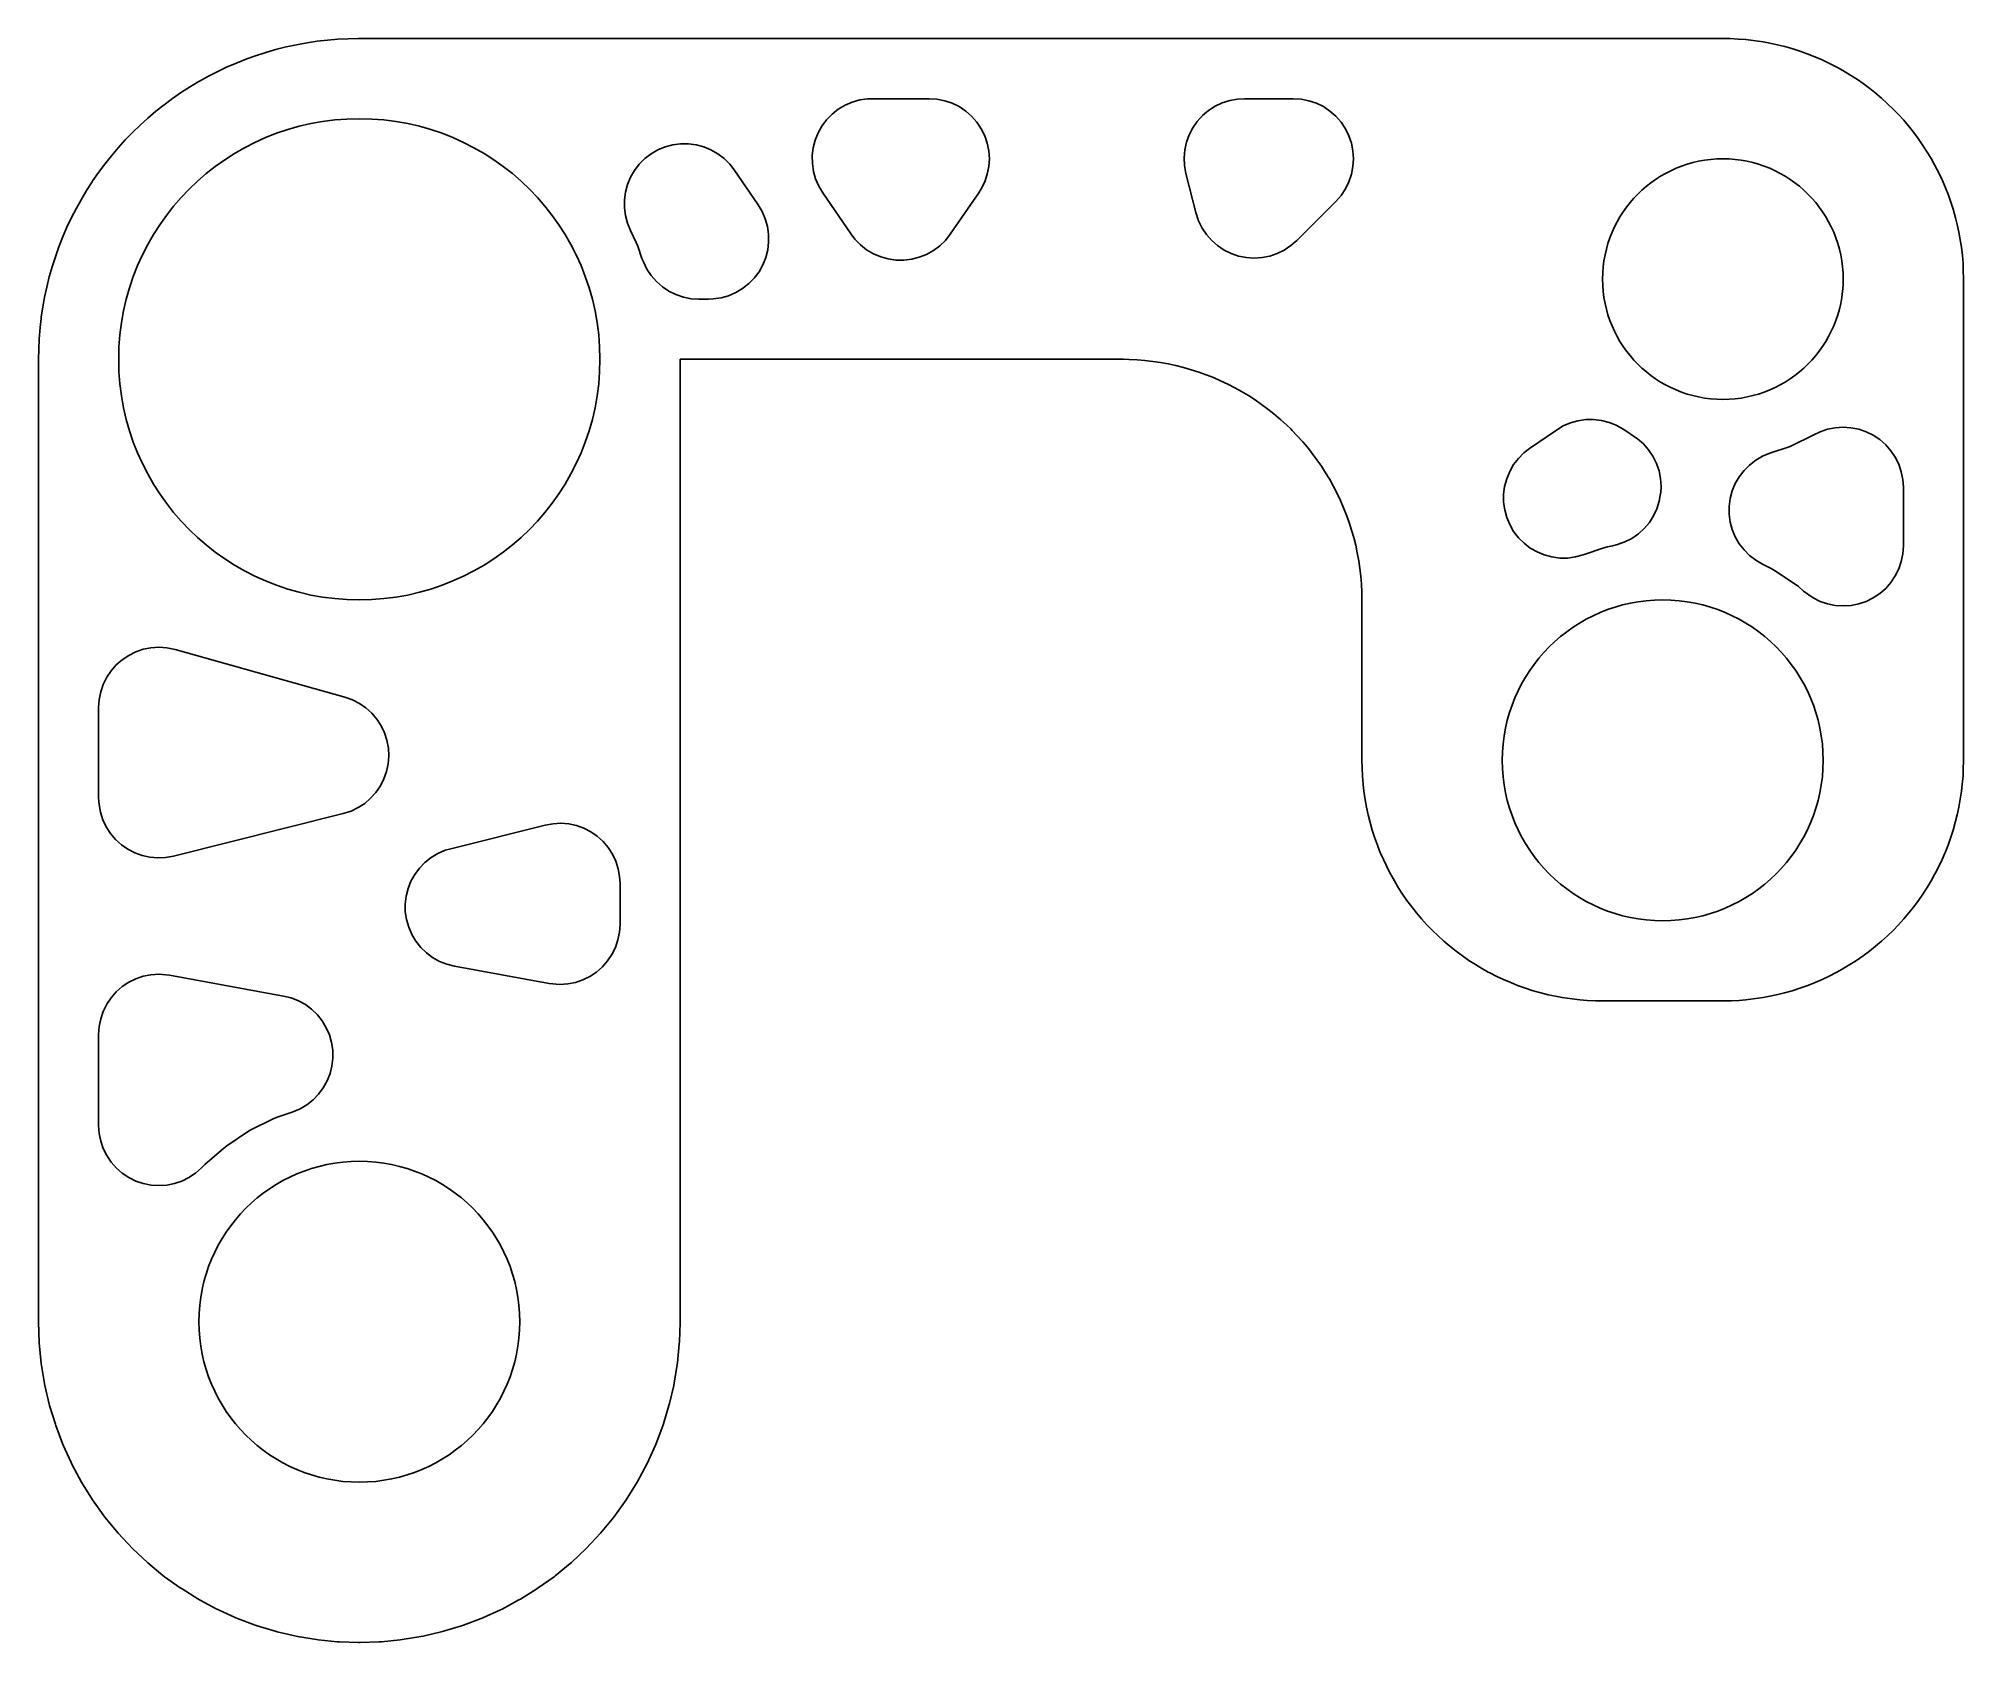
# Model space of a CAD drawing. Extents: x -1.12 to 0.88, y -1.08 to 0.58.
import ezdxf

# ---------------------------------------------------------------- set-up
doc = ezdxf.new("R2010")
doc.units = 0

msp = doc.modelspace()

# ---------------------------------------------------------------- linework, layer by layer
for p, q in [((-0.8356, 0.5804), (-0.846, 0.5789)), ((-0.8247, 0.5817), (-0.8356, 0.5804)), ((-0.8141, 0.5826), (-0.8247, 0.5817)), ((-0.8031, 0.5831), (-0.8141, 0.5826)), ((-0.7926, 0.5833), (-0.8031, 0.5831)), ((0.6249, 0.5833), (-0.7926, 0.5833)), ((0.6324, 0.5832), (0.6249, 0.5833)), ((0.641, 0.5828), (0.6324, 0.5832)), ((0.6487, 0.5822), (0.641, 0.5828)), ((0.6566, 0.5813), (0.6487, 0.5822)), ((0.6668, 0.5798), (0.6566, 0.5813)), ((-0.9084, 0.5622), (-0.9185, 0.5582)), ((-0.8995, 0.5654), (-0.9084, 0.5622)), ((-0.8878, 0.5692), (-0.8995, 0.5654)), ((-0.8774, 0.5721), (-0.8878, 0.5692)), ((-0.8678, 0.5745), (-0.8774, 0.5721)), ((-0.857, 0.5768), (-0.8678, 0.5745)), ((-0.846, 0.5789), (-0.857, 0.5768)), ((0.6738, 0.5785), (0.6668, 0.5798)), ((0.6814, 0.5769), (0.6738, 0.5785)), ((0.6895, 0.5749), (0.6814, 0.5769)), ((0.6968, 0.5728), (0.6895, 0.5749)), ((0.7051, 0.5701), (0.6968, 0.5728)), ((0.7127, 0.5674), (0.7051, 0.5701)), ((0.7205, 0.5644), (0.7127, 0.5674)), ((0.728, 0.5611), (0.7205, 0.5644)), ((0.7359, 0.5574), (0.728, 0.5611)), ((-0.9483, 0.5442), (-0.9577, 0.539)), ((-0.9395, 0.5488), (-0.9483, 0.5442)), ((-0.9296, 0.5535), (-0.9395, 0.5488)), ((-0.9185, 0.5582), (-0.9296, 0.5535)), ((0.744, 0.5532), (0.7359, 0.5574)), ((0.7497, 0.55), (0.744, 0.5532)), ((0.7568, 0.5457), (0.7497, 0.55)), ((0.7647, 0.5406), (0.7568, 0.5457)), ((0.7706, 0.5365), (0.7647, 0.5406)), ((-0.9858, 0.5209), (-0.9946, 0.5144)), ((-0.9763, 0.5275), (-0.9858, 0.5209)), ((-0.968, 0.5329), (-0.9763, 0.5275)), ((-0.9592, 0.5382), (-0.968, 0.5329)), ((-0.9577, 0.539), (-0.9592, 0.5382)), ((-0.2717, 0.5195), (-0.2636, 0.5206)), ((-0.2636, 0.5206), (-0.2587, 0.5208)), ((-0.2587, 0.5208), (-0.1996, 0.5208)), ((-0.1996, 0.5208), (-0.1915, 0.5203)), ((-0.1915, 0.5203), (-0.1835, 0.5187)), ((0.1127, 0.519), (0.1208, 0.5204)), ((0.1208, 0.5204), (0.1279, 0.5208)), ((0.1279, 0.5208), (0.1787, 0.5208)), ((0.1787, 0.5208), (0.1869, 0.5203)), ((0.1869, 0.5203), (0.1949, 0.5187)), ((0.7777, 0.5313), (0.7706, 0.5365)), ((0.7829, 0.5271), (0.7777, 0.5313)), ((0.7899, 0.5212), (0.7829, 0.5271)), ((0.7958, 0.5159), (0.7899, 0.5212)), ((-1.0114, 0.5006), (-1.0195, 0.4933)), ((-1.0031, 0.5077), (-1.0114, 0.5006)), ((-0.9946, 0.5144), (-1.0031, 0.5077)), ((-0.3062, 0.4989), (-0.3005, 0.5048)), ((-0.3005, 0.5048), (-0.2941, 0.5098)), ((-0.2941, 0.5098), (-0.287, 0.514)), ((-0.287, 0.514), (-0.2795, 0.5172)), ((-0.2795, 0.5172), (-0.2717, 0.5195)), ((-0.1835, 0.5187), (-0.1757, 0.5161)), ((-0.1757, 0.5161), (-0.1684, 0.5125)), ((-0.1684, 0.5125), (-0.1616, 0.5079)), ((-0.1616, 0.5079), (-0.1555, 0.5025)), ((-0.1555, 0.5025), (-0.1501, 0.4964)), ((0.0789, 0.4972), (0.0844, 0.5032)), ((0.0844, 0.5032), (0.0907, 0.5085)), ((0.0907, 0.5085), (0.0975, 0.513)), ((0.0975, 0.513), (0.1049, 0.5165)), ((0.1049, 0.5165), (0.1127, 0.519)), ((0.1949, 0.5187), (0.2027, 0.5161)), ((0.2027, 0.5161), (0.21, 0.5125)), ((0.21, 0.5125), (0.2168, 0.5079)), ((0.2168, 0.5079), (0.2229, 0.5025)), ((0.2229, 0.5025), (0.2283, 0.4964)), ((0.8024, 0.5094), (0.7958, 0.5159)), ((0.807, 0.5047), (0.8024, 0.5094)), ((0.8129, 0.4983), (0.807, 0.5047)), ((-1.0274, 0.4857), (-1.0349, 0.4779)), ((-1.0195, 0.4933), (-1.0274, 0.4857)), ((-0.3181, 0.4776), (-0.3151, 0.4852)), ((-0.3151, 0.4852), (-0.3111, 0.4924)), ((-0.3111, 0.4924), (-0.3062, 0.4989)), ((-0.1501, 0.4964), (-0.1455, 0.4896)), ((-0.1455, 0.4896), (-0.1419, 0.4822)), ((-0.1419, 0.4822), (-0.1393, 0.4745)), ((0.0678, 0.4755), (0.0705, 0.4832)), ((0.0705, 0.4832), (0.0743, 0.4905)), ((0.0743, 0.4905), (0.0789, 0.4972)), ((0.2283, 0.4964), (0.2329, 0.4896)), ((0.2329, 0.4896), (0.2365, 0.4822)), ((0.2365, 0.4822), (0.2391, 0.4745)), ((0.8189, 0.4911), (0.8129, 0.4983)), ((0.823, 0.4859), (0.8189, 0.4911)), ((0.8279, 0.4794), (0.823, 0.4859)), ((-1.0493, 0.4615), (-1.0561, 0.4529)), ((-1.0423, 0.4698), (-1.0493, 0.4615)), ((-1.0349, 0.4779), (-1.0423, 0.4698)), ((-0.4951, 0.4586), (-0.4886, 0.4635)), ((-0.4886, 0.4635), (-0.4816, 0.4676)), ((-0.4816, 0.4676), (-0.474, 0.4707)), ((-0.474, 0.4707), (-0.4661, 0.4729)), ((-0.4661, 0.4729), (-0.458, 0.4739)), ((-0.458, 0.4739), (-0.4498, 0.4739)), ((-0.4498, 0.4739), (-0.4417, 0.4728)), ((-0.4417, 0.4728), (-0.4338, 0.4707)), ((-0.4338, 0.4707), (-0.4263, 0.4676)), ((-0.4263, 0.4676), (-0.4192, 0.4635)), ((-0.4192, 0.4635), (-0.4127, 0.4585)), ((-0.3211, 0.4616), (-0.3201, 0.4697)), ((-0.321, 0.4534), (-0.3211, 0.4616)), ((-0.3201, 0.4697), (-0.3181, 0.4776)), ((-0.1393, 0.4745), (-0.1377, 0.4665)), ((-0.1377, 0.4665), (-0.1371, 0.4583)), ((0.0654, 0.4594), (0.0661, 0.4675)), ((0.0661, 0.4675), (0.0678, 0.4755)), ((0.2391, 0.4745), (0.2407, 0.4665)), ((0.2407, 0.4665), (0.2412, 0.4583)), ((0.8322, 0.4732), (0.8279, 0.4794)), ((0.8379, 0.4643), (0.8322, 0.4732)), ((0.8414, 0.4586), (0.8379, 0.4643)), ((-1.0626, 0.4442), (-1.0684, 0.4357)), ((-1.0561, 0.4529), (-1.0626, 0.4442)), ((-0.51, 0.4392), (-0.5059, 0.4463)), ((-0.5059, 0.4463), (-0.5009, 0.4528)), ((-0.5009, 0.4528), (-0.4951, 0.4586)), ((-0.4127, 0.4585), (-0.4069, 0.4527)), ((-0.4069, 0.4527), (-0.4024, 0.4469)), ((-0.4024, 0.4469), (-0.3773, 0.4104)), ((-0.3198, 0.4453), (-0.321, 0.4534)), ((-0.3176, 0.4375), (-0.3198, 0.4453)), ((-0.1393, 0.4422), (-0.1419, 0.4344)), ((-0.1377, 0.4502), (-0.1393, 0.4422)), ((-0.1371, 0.4583), (-0.1377, 0.4502)), ((0.0658, 0.4512), (0.0654, 0.4594)), ((0.0672, 0.4432), (0.0658, 0.4512)), ((0.0774, 0.4025), (0.0672, 0.4432)), ((0.2391, 0.4422), (0.2365, 0.4344)), ((0.2407, 0.4502), (0.2391, 0.4422)), ((0.2412, 0.4583), (0.2407, 0.4502)), ((0.845, 0.452), (0.8414, 0.4586)), ((0.8492, 0.4439), (0.845, 0.452)), ((0.8524, 0.4373), (0.8492, 0.4439)), ((-1.0752, 0.4253), (-1.0808, 0.4158)), ((-1.0693, 0.4344), (-1.0752, 0.4253)), ((-1.0684, 0.4357), (-1.0693, 0.4344)), ((-0.5163, 0.4157), (-0.5152, 0.4238)), ((-0.5152, 0.4238), (-0.5131, 0.4317)), ((-0.5131, 0.4317), (-0.51, 0.4392)), ((-0.3143, 0.4299), (-0.3176, 0.4375)), ((-0.3102, 0.4229), (-0.3143, 0.4299)), ((-0.2807, 0.38), (-0.3102, 0.4229)), ((-0.1481, 0.4229), (-0.1777, 0.38)), ((-0.1455, 0.4271), (-0.1481, 0.4229)), ((-0.1419, 0.4344), (-0.1455, 0.4271)), ((0.2283, 0.4203), (0.2229, 0.4141)), ((0.2329, 0.4271), (0.2283, 0.4203)), ((0.2365, 0.4344), (0.2329, 0.4271)), ((0.8531, 0.4357), (0.8524, 0.4373)), ((0.8564, 0.428), (0.8531, 0.4357)), ((0.8593, 0.4204), (0.8564, 0.428)), ((0.8615, 0.4144), (0.8593, 0.4204)), ((-1.086, 0.4064), (-1.0907, 0.3972)), ((-1.0808, 0.4158), (-1.086, 0.4064)), ((-0.5163, 0.4075), (-0.5163, 0.4157)), ((-0.5152, 0.3994), (-0.5163, 0.4075)), ((-0.3773, 0.4104), (-0.3731, 0.4034)), ((-0.3731, 0.4034), (-0.3699, 0.3959)), ((0.0803, 0.3937), (0.0774, 0.4025)), ((0.2229, 0.4141), (0.1823, 0.3735)), ((0.8642, 0.406), (0.8615, 0.4144)), ((0.8667, 0.3971), (0.8642, 0.406)), ((-1.0954, 0.3873), (-1.0994, 0.3782)), ((-1.0907, 0.3972), (-1.0954, 0.3873)), ((-0.5131, 0.3915), (-0.5152, 0.3994)), ((-0.51, 0.3839), (-0.5131, 0.3915)), ((-0.5039, 0.3715), (-0.51, 0.3839)), ((-0.3699, 0.3959), (-0.3677, 0.388)), ((-0.3677, 0.388), (-0.3665, 0.3799)), ((0.0839, 0.3864), (0.0803, 0.3937)), ((0.0885, 0.3796), (0.0839, 0.3864)), ((0.8685, 0.3901), (0.8667, 0.3971)), ((0.8702, 0.3821), (0.8685, 0.3901)), ((0.8717, 0.3741), (0.8702, 0.3821)), ((-1.1038, 0.3669), (-1.1075, 0.3565)), ((-1.0994, 0.3782), (-1.1038, 0.3669)), ((-0.5023, 0.3677), (-0.5039, 0.3715)), ((-0.498, 0.3549), (-0.5023, 0.3677)), ((-0.3674, 0.3636), (-0.3694, 0.3557)), ((-0.3664, 0.3717), (-0.3674, 0.3636)), ((-0.3665, 0.3799), (-0.3664, 0.3717)), ((-0.2767, 0.3748), (-0.2807, 0.38)), ((-0.271, 0.369), (-0.2767, 0.3748)), ((-0.2646, 0.3639), (-0.271, 0.369)), ((-0.2575, 0.3597), (-0.2646, 0.3639)), ((-0.1951, 0.363), (-0.2023, 0.359)), ((-0.1886, 0.3679), (-0.1951, 0.363)), ((-0.1827, 0.3736), (-0.1886, 0.3679)), ((-0.1777, 0.38), (-0.1827, 0.3736)), ((0.0939, 0.3735), (0.0885, 0.3796)), ((0.1, 0.3681), (0.0939, 0.3735)), ((0.1068, 0.3635), (0.1, 0.3681)), ((0.1142, 0.3599), (0.1068, 0.3635)), ((0.1693, 0.3635), (0.162, 0.3599)), ((0.1761, 0.3681), (0.1693, 0.3635)), ((0.1823, 0.3735), (0.1761, 0.3681)), ((0.8728, 0.3665), (0.8717, 0.3741)), ((0.8738, 0.3578), (0.8728, 0.3665)), ((-1.1109, 0.346), (-1.1138, 0.3356)), ((-1.1075, 0.3565), (-1.1109, 0.346)), ((-0.4965, 0.3511), (-0.498, 0.3549)), ((-0.4929, 0.3438), (-0.4965, 0.3511)), ((-0.4884, 0.337), (-0.4929, 0.3438)), ((-0.3764, 0.341), (-0.3813, 0.3344)), ((-0.3724, 0.3481), (-0.3764, 0.341)), ((-0.3694, 0.3557), (-0.3724, 0.3481)), ((-0.25, 0.3565), (-0.2575, 0.3597)), ((-0.2422, 0.3543), (-0.25, 0.3565)), ((-0.2341, 0.3531), (-0.2422, 0.3543)), ((-0.2259, 0.353), (-0.2341, 0.3531)), ((-0.2178, 0.3539), (-0.2259, 0.353)), ((-0.2099, 0.356), (-0.2178, 0.3539)), ((-0.2023, 0.359), (-0.2099, 0.356)), ((0.1219, 0.3573), (0.1142, 0.3599)), ((0.1299, 0.3557), (0.1219, 0.3573)), ((0.1381, 0.3551), (0.1299, 0.3557)), ((0.1462, 0.3557), (0.1381, 0.3551)), ((0.1542, 0.3573), (0.1462, 0.3557)), ((0.162, 0.3599), (0.1542, 0.3573)), ((0.8745, 0.3497), (0.8738, 0.3578)), ((0.8748, 0.3423), (0.8745, 0.3497)), ((0.875, 0.334), (0.8748, 0.3423)), ((-1.1164, 0.3251), (-1.1187, 0.3145)), ((-1.1138, 0.3356), (-1.1164, 0.3251)), ((-0.483, 0.3308), (-0.4884, 0.337)), ((-0.4768, 0.3254), (-0.483, 0.3308)), ((-0.47, 0.3209), (-0.4768, 0.3254)), ((-0.4627, 0.3173), (-0.47, 0.3209)), ((-0.3934, 0.3235), (-0.4004, 0.3193)), ((-0.387, 0.3286), (-0.3934, 0.3235)), ((-0.3813, 0.3344), (-0.387, 0.3286)), ((0.875, -0.1667), (0.875, 0.334)), ((-1.1205, 0.3043), (-1.1221, 0.294)), ((-1.1187, 0.3145), (-1.1205, 0.3043)), ((-0.455, 0.3146), (-0.4627, 0.3173)), ((-0.4469, 0.313), (-0.455, 0.3146)), ((-0.4388, 0.3125), (-0.4469, 0.313)), ((-0.4288, 0.3125), (-0.4388, 0.3125)), ((-0.4239, 0.3127), (-0.4288, 0.3125)), ((-0.4158, 0.3139), (-0.4239, 0.3127)), ((-0.408, 0.3161), (-0.4158, 0.3139)), ((-0.4004, 0.3193), (-0.408, 0.3161)), ((-1.1233, 0.2832), (-1.1243, 0.2714)), ((-1.1223, 0.2925), (-1.1233, 0.2832)), ((-1.1221, 0.294), (-1.1223, 0.2925)), ((-1.1248, 0.2601), (-1.125, 0.25)), ((-1.1243, 0.2714), (-1.1248, 0.2601)), ((-1.125, 0.25), (-1.125, -0.75)), ((-0.4583, 0.25), (0.0022, 0.25)), ((-0.4583, -0.7491), (-0.4583, 0.25)), ((0.0022, 0.25), (0.0082, 0.2499)), ((0.0082, 0.2499), (0.0163, 0.2495)), ((0.0163, 0.2495), (0.0245, 0.2488)), ((0.0245, 0.2488), (0.0326, 0.2478)), ((0.0326, 0.2478), (0.0407, 0.2467)), ((0.0407, 0.2467), (0.0488, 0.2452)), ((0.0488, 0.2452), (0.0568, 0.2435)), ((0.0568, 0.2435), (0.0647, 0.2415)), ((0.0647, 0.2415), (0.0726, 0.2392)), ((0.0726, 0.2392), (0.0804, 0.2367)), ((0.0804, 0.2367), (0.0881, 0.234)), ((0.0881, 0.234), (0.0957, 0.231)), ((0.0957, 0.231), (0.1032, 0.2277)), ((0.1032, 0.2277), (0.1106, 0.2242)), ((0.1106, 0.2242), (0.1178, 0.2205)), ((0.1178, 0.2205), (0.125, 0.2165)), ((0.125, 0.2165), (0.132, 0.2123)), ((0.132, 0.2123), (0.1389, 0.2079)), ((0.1389, 0.2079), (0.1456, 0.2032)), ((0.1456, 0.2032), (0.1522, 0.1983)), ((0.1522, 0.1983), (0.1586, 0.1933)), ((0.1586, 0.1933), (0.1657, 0.1872)), ((0.1657, 0.1872), (0.1716, 0.1818)), ((0.1716, 0.1818), (0.176, 0.1776)), ((0.452, 0.1765), (0.4591, 0.1807)), ((0.4591, 0.1807), (0.4666, 0.184)), ((0.4666, 0.184), (0.4744, 0.1862)), ((0.4744, 0.1862), (0.4825, 0.1873)), ((0.4825, 0.1873), (0.4907, 0.1875)), ((0.4907, 0.1875), (0.4988, 0.1865)), ((0.4988, 0.1865), (0.5067, 0.1845)), ((0.5067, 0.1845), (0.5143, 0.1815)), ((0.5143, 0.1815), (0.5222, 0.177)), ((0.176, 0.1776), (0.1776, 0.176)), ((0.1776, 0.176), (0.1825, 0.1709)), ((0.1825, 0.1709), (0.1886, 0.1641)), ((0.1886, 0.1641), (0.1933, 0.1586)), ((0.4241, 0.1574), (0.452, 0.1765)), ((0.5222, 0.177), (0.5364, 0.1675)), ((0.5364, 0.1675), (0.5425, 0.1621)), ((0.5425, 0.1621), (0.5479, 0.156)), ((0.6948, 0.1594), (0.6985, 0.161)), ((0.6985, 0.161), (0.7169, 0.17)), ((0.7169, 0.17), (0.7187, 0.1711)), ((0.7187, 0.1711), (0.7261, 0.1747)), ((0.7261, 0.1747), (0.7338, 0.1773)), ((0.7338, 0.1773), (0.7418, 0.1789)), ((0.7418, 0.1789), (0.75, 0.1795)), ((0.75, 0.1795), (0.7581, 0.1789)), ((0.7581, 0.1789), (0.7661, 0.1774)), ((0.7661, 0.1774), (0.7739, 0.1747)), ((0.7739, 0.1747), (0.7812, 0.1711)), ((0.7812, 0.1711), (0.788, 0.1666)), ((0.788, 0.1666), (0.7942, 0.1612)), ((0.7942, 0.1612), (0.7996, 0.155)), ((0.1933, 0.1586), (0.1983, 0.1522)), ((0.1983, 0.1522), (0.2032, 0.1456)), ((0.2032, 0.1456), (0.2079, 0.1389)), ((0.4035, 0.1335), (0.4076, 0.1406)), ((0.4076, 0.1406), (0.4125, 0.147)), ((0.4125, 0.147), (0.4183, 0.1528)), ((0.4183, 0.1528), (0.4241, 0.1574)), ((0.5479, 0.156), (0.5524, 0.1492)), ((0.5524, 0.1492), (0.556, 0.1418)), ((0.556, 0.1418), (0.5587, 0.1341)), ((0.647, 0.1344), (0.6527, 0.1401)), ((0.6527, 0.1401), (0.6592, 0.1451)), ((0.6592, 0.1451), (0.6663, 0.1492)), ((0.6663, 0.1492), (0.6739, 0.1523)), ((0.6739, 0.1523), (0.6948, 0.1594)), ((0.7996, 0.155), (0.8041, 0.1483)), ((0.8041, 0.1483), (0.8077, 0.1409)), ((0.8077, 0.1409), (0.8104, 0.1332)), ((0.2079, 0.1389), (0.2123, 0.132)), ((0.2123, 0.132), (0.2165, 0.125)), ((0.2165, 0.125), (0.2205, 0.1178)), ((0.3982, 0.118), (0.4004, 0.1259)), ((0.4004, 0.1259), (0.4035, 0.1335)), ((0.5587, 0.1341), (0.5603, 0.1261)), ((0.5603, 0.1261), (0.5608, 0.1179)), ((0.6348, 0.1132), (0.6379, 0.1208)), ((0.6379, 0.1208), (0.642, 0.1279)), ((0.642, 0.1279), (0.647, 0.1344)), ((0.8104, 0.1332), (0.812, 0.1252)), ((0.812, 0.1252), (0.8125, 0.117)), ((0.2205, 0.1178), (0.2242, 0.1106)), ((0.2242, 0.1106), (0.2277, 0.1032)), ((0.2277, 0.1032), (0.231, 0.0957)), ((0.3972, 0.1099), (0.3982, 0.118)), ((0.3972, 0.1017), (0.3972, 0.1099)), ((0.3983, 0.0936), (0.3972, 0.1017)), ((0.5589, 0.1025), (0.5564, 0.0947)), ((0.5603, 0.1105), (0.5589, 0.1025)), ((0.5604, 0.1111), (0.5603, 0.1105)), ((0.5608, 0.1179), (0.5604, 0.1111)), ((0.6316, 0.0972), (0.6327, 0.1053)), ((0.6327, 0.1053), (0.6348, 0.1132)), ((0.8125, 0.117), (0.8125, 0.0562)), ((0.231, 0.0957), (0.234, 0.0881)), ((0.234, 0.0881), (0.2367, 0.0804)), ((0.2367, 0.0804), (0.2392, 0.0726)), ((0.4004, 0.0857), (0.3983, 0.0936)), ((0.4035, 0.0782), (0.4004, 0.0857)), ((0.5486, 0.0804), (0.5433, 0.0741)), ((0.553, 0.0873), (0.5486, 0.0804)), ((0.5564, 0.0947), (0.553, 0.0873)), ((0.6316, 0.0891), (0.6316, 0.0972)), ((0.6327, 0.0809), (0.6316, 0.0891)), ((0.6348, 0.0731), (0.6327, 0.0809)), ((0.2392, 0.0726), (0.2415, 0.0647)), ((0.2415, 0.0647), (0.2435, 0.0568)), ((0.4076, 0.0711), (0.4035, 0.0782)), ((0.4126, 0.0646), (0.4076, 0.0711)), ((0.4184, 0.0589), (0.4126, 0.0646)), ((0.5233, 0.0602), (0.5156, 0.0574)), ((0.5305, 0.0639), (0.5233, 0.0602)), ((0.5373, 0.0686), (0.5305, 0.0639)), ((0.5433, 0.0741), (0.5373, 0.0686)), ((0.6379, 0.0655), (0.6348, 0.0731)), ((0.642, 0.0584), (0.6379, 0.0655)), ((0.2435, 0.0568), (0.2452, 0.0488)), ((0.2452, 0.0488), (0.2467, 0.0407)), ((0.2467, 0.0407), (0.2478, 0.0326)), ((0.4249, 0.0539), (0.4184, 0.0589)), ((0.4319, 0.0498), (0.4249, 0.0539)), ((0.4395, 0.0467), (0.4319, 0.0498)), ((0.4474, 0.0446), (0.4395, 0.0467)), ((0.4555, 0.0435), (0.4474, 0.0446)), ((0.4637, 0.0435), (0.4555, 0.0435)), ((0.4718, 0.0446), (0.4637, 0.0435)), ((0.4797, 0.0467), (0.4718, 0.0446)), ((0.5013, 0.054), (0.4797, 0.0467)), ((0.5053, 0.0551), (0.5013, 0.054)), ((0.5104, 0.0561), (0.5053, 0.0551)), ((0.5156, 0.0574), (0.5104, 0.0561)), ((0.647, 0.0519), (0.642, 0.0584)), ((0.6528, 0.0462), (0.647, 0.0519)), ((0.6592, 0.0412), (0.6528, 0.0462)), ((0.6663, 0.0371), (0.6592, 0.0412)), ((0.812, 0.048), (0.8104, 0.04)), ((0.8125, 0.0562), (0.812, 0.048)), ((0.2478, 0.0326), (0.2488, 0.0245)), ((0.2488, 0.0245), (0.2495, 0.0163)), ((0.6752, 0.0327), (0.6663, 0.0371)), ((0.6788, 0.0307), (0.6752, 0.0327)), ((0.7002, 0.0163), (0.6788, 0.0307)), ((0.8041, 0.0249), (0.7996, 0.0181)), ((0.8077, 0.0323), (0.8041, 0.0249)), ((0.8104, 0.04), (0.8077, 0.0323)), ((0.2495, 0.0163), (0.2499, 0.0082)), ((0.2499, 0.0082), (0.25, 0)), ((0.25, 0), (0.25, -0.1667)), ((0.7035, 0.0138), (0.7002, 0.0163)), ((0.7088, 0.0092), (0.7035, 0.0138)), ((0.7188, 0.002), (0.7088, 0.0092)), ((0.7261, -0.0016), (0.7188, 0.002)), ((0.7812, 0.002), (0.7739, -0.0016)), ((0.788, 0.0066), (0.7812, 0.002)), ((0.7942, 0.012), (0.788, 0.0066)), ((0.7996, 0.0181), (0.7942, 0.012)), ((0.7338, -0.0042), (0.7261, -0.0016)), ((0.7418, -0.0058), (0.7338, -0.0042)), ((0.75, -0.0063), (0.7418, -0.0058)), ((0.7582, -0.0058), (0.75, -0.0063)), ((0.7662, -0.0042), (0.7582, -0.0058)), ((0.7739, -0.0016), (0.7662, -0.0042)), ((-1.038, -0.0621), (-1.0312, -0.0576)), ((-1.0312, -0.0576), (-1.0239, -0.054)), ((-1.0239, -0.054), (-1.0162, -0.0513)), ((-1.0162, -0.0513), (-1.0082, -0.0497)), ((-1.0082, -0.0497), (-1, -0.0492)), ((-1, -0.0492), (-0.9918, -0.0497)), ((-0.9918, -0.0497), (-0.9831, -0.0515)), ((-0.9831, -0.0515), (-0.8066, -0.1012)), ((-1.0541, -0.0804), (-1.0496, -0.0737)), ((-1.0496, -0.0737), (-1.0442, -0.0675)), ((-1.0442, -0.0675), (-1.038, -0.0621)), ((-1.062, -0.1035), (-1.0604, -0.0955)), ((-1.0604, -0.0955), (-1.0577, -0.0878)), ((-1.0577, -0.0878), (-1.0541, -0.0804)), ((-1.0625, -0.1117), (-1.062, -0.1035)), ((-1.0625, -0.2055), (-1.0625, -0.1117)), ((-0.8066, -0.1012), (-0.7989, -0.1039)), ((-0.7989, -0.1039), (-0.7916, -0.1076)), ((-0.7916, -0.1076), (-0.7849, -0.1122)), ((-0.7849, -0.1122), (-0.7788, -0.1177)), ((-0.7788, -0.1177), (-0.7735, -0.1239)), ((-0.7735, -0.1239), (-0.769, -0.1308)), ((-0.769, -0.1308), (-0.7655, -0.1381)), ((-0.7655, -0.1381), (-0.763, -0.1459)), ((-0.763, -0.1459), (-0.7615, -0.1539)), ((-0.7615, -0.1539), (-0.761, -0.1621)), ((-0.7634, -0.1783), (-0.7661, -0.186)), ((-0.7617, -0.1703), (-0.7634, -0.1783)), ((-0.761, -0.1621), (-0.7617, -0.1703)), ((0.25, -0.1667), (0.2501, -0.1748)), ((0.2501, -0.1748), (0.2505, -0.183)), ((0.8745, -0.183), (0.8748, -0.1758)), ((0.8748, -0.1758), (0.875, -0.1667)), ((-0.7744, -0.2), (-0.7799, -0.2061)), ((-0.7698, -0.1933), (-0.7744, -0.2)), ((-0.7661, -0.186), (-0.7698, -0.1933)), ((0.2505, -0.183), (0.2512, -0.1916)), ((0.2512, -0.1916), (0.2521, -0.1988)), ((0.2521, -0.1988), (0.2534, -0.2077)), ((0.8717, -0.207), (0.8729, -0.1988)), ((0.8729, -0.1988), (0.8737, -0.1916)), ((0.8737, -0.1916), (0.8745, -0.183)), ((-1.0621, -0.2126), (-1.0625, -0.2055)), ((-1.0606, -0.2206), (-1.0621, -0.2126)), ((-0.8003, -0.2194), (-0.8084, -0.222)), ((-0.7929, -0.2158), (-0.8003, -0.2194)), ((-0.7861, -0.2114), (-0.7929, -0.2158)), ((-0.7799, -0.2061), (-0.7861, -0.2114)), ((0.2534, -0.2077), (0.2548, -0.2154)), ((0.2548, -0.2154), (0.2565, -0.2234)), ((0.8685, -0.2234), (0.8702, -0.2154)), ((0.8702, -0.2154), (0.8717, -0.207)), ((-1.0581, -0.2284), (-1.0606, -0.2206)), ((-1.0546, -0.2358), (-1.0581, -0.2284)), ((-1.0502, -0.2427), (-1.0546, -0.2358)), ((-0.8084, -0.222), (-0.9848, -0.2661)), ((-0.6967, -0.2585), (-0.5985, -0.2339)), ((-0.5985, -0.2339), (-0.5904, -0.2325)), ((-0.5904, -0.2325), (-0.5823, -0.2321)), ((-0.5823, -0.2321), (-0.5741, -0.2327)), ((-0.5741, -0.2327), (-0.5661, -0.2345)), ((-0.5661, -0.2345), (-0.5584, -0.2372)), ((-0.5584, -0.2372), (-0.5512, -0.241)), ((0.2565, -0.2234), (0.2585, -0.2314)), ((0.2585, -0.2314), (0.2608, -0.2392)), ((0.2608, -0.2392), (0.2631, -0.2466)), ((0.8618, -0.2466), (0.8642, -0.2392)), ((0.8642, -0.2392), (0.8665, -0.2314)), ((0.8665, -0.2314), (0.8685, -0.2234)), ((-1.0449, -0.2489), (-1.0502, -0.2427)), ((-1.0389, -0.2544), (-1.0449, -0.2489)), ((-1.0321, -0.259), (-1.0389, -0.2544)), ((-1.0249, -0.2628), (-1.0321, -0.259)), ((-0.7026, -0.2602), (-0.6967, -0.2585)), ((-0.5512, -0.241), (-0.5444, -0.2456)), ((-0.5444, -0.2456), (-0.5384, -0.2511)), ((-0.5384, -0.2511), (-0.5331, -0.2573)), ((-0.5331, -0.2573), (-0.5287, -0.2642)), ((0.2631, -0.2466), (0.266, -0.2547)), ((0.266, -0.2547), (0.2687, -0.2616)), ((0.8562, -0.2616), (0.859, -0.2547)), ((0.859, -0.2547), (0.8618, -0.2466)), ((-1.0172, -0.2655), (-1.0249, -0.2628)), ((-1.0092, -0.2673), (-1.0172, -0.2655)), ((-1.001, -0.2679), (-1.0092, -0.2673)), ((-0.9929, -0.2675), (-1.001, -0.2679)), ((-0.9848, -0.2661), (-0.9929, -0.2675)), ((-0.7341, -0.2852), (-0.7292, -0.2786)), ((-0.7292, -0.2786), (-0.7235, -0.2728)), ((-0.7235, -0.2728), (-0.7171, -0.2677)), ((-0.7171, -0.2677), (-0.7101, -0.2635)), ((-0.7101, -0.2635), (-0.7026, -0.2602)), ((-0.5287, -0.2642), (-0.5252, -0.2716)), ((-0.5252, -0.2716), (-0.5227, -0.2794)), ((-0.5227, -0.2794), (-0.5212, -0.2874)), ((0.2687, -0.2616), (0.2694, -0.2632)), ((0.2694, -0.2632), (0.2723, -0.2698)), ((0.2723, -0.2698), (0.2754, -0.2764)), ((0.2754, -0.2764), (0.2791, -0.2837)), ((0.8459, -0.2837), (0.8496, -0.2764)), ((0.8496, -0.2764), (0.8527, -0.2698)), ((0.8527, -0.2698), (0.8556, -0.2632)), ((0.8556, -0.2632), (0.8562, -0.2616)), ((-0.7431, -0.3079), (-0.7411, -0.2999)), ((-0.7411, -0.2999), (-0.7381, -0.2923)), ((-0.7381, -0.2923), (-0.7341, -0.2852)), ((-0.5212, -0.2874), (-0.5208, -0.2945)), ((-0.5208, -0.2945), (-0.5208, -0.3371)), ((0.2791, -0.2837), (0.2799, -0.2853)), ((0.2799, -0.2853), (0.2837, -0.292)), ((0.2837, -0.292), (0.2877, -0.2987)), ((0.2877, -0.2987), (0.2921, -0.3056)), ((0.8329, -0.3056), (0.8373, -0.2987)), ((0.8373, -0.2987), (0.8413, -0.292)), ((0.8413, -0.292), (0.845, -0.2853)), ((0.845, -0.2853), (0.8459, -0.2837)), ((-0.744, -0.316), (-0.7431, -0.3079)), ((-0.7439, -0.3242), (-0.744, -0.316)), ((0.2921, -0.3056), (0.2968, -0.3123)), ((0.2968, -0.3123), (0.3017, -0.3188)), ((0.3017, -0.3188), (0.3067, -0.3253)), ((0.8183, -0.3253), (0.8233, -0.3188)), ((0.8233, -0.3188), (0.8282, -0.3123)), ((0.8282, -0.3123), (0.8329, -0.3056)), ((-0.7427, -0.3322), (-0.7439, -0.3242)), ((-0.7404, -0.3401), (-0.7427, -0.3322)), ((-0.5208, -0.3371), (-0.5214, -0.3452)), ((0.3067, -0.3253), (0.312, -0.3315)), ((0.312, -0.3315), (0.3175, -0.3376)), ((0.3175, -0.3376), (0.3232, -0.3434)), ((0.8018, -0.3434), (0.8075, -0.3376)), ((0.8075, -0.3376), (0.813, -0.3315)), ((0.813, -0.3315), (0.8183, -0.3253)), ((-0.7372, -0.3476), (-0.7404, -0.3401)), ((-0.733, -0.3546), (-0.7372, -0.3476)), ((-0.7279, -0.361), (-0.733, -0.3546)), ((-0.523, -0.3532), (-0.5256, -0.361)), ((-0.5214, -0.3452), (-0.523, -0.3532)), ((0.3232, -0.3434), (0.3291, -0.3491)), ((0.3291, -0.3491), (0.3352, -0.3546)), ((0.3352, -0.3546), (0.3414, -0.3599)), ((0.3414, -0.3599), (0.3478, -0.365)), ((0.7772, -0.365), (0.7836, -0.3599)), ((0.7836, -0.3599), (0.7898, -0.3546)), ((0.7898, -0.3546), (0.7959, -0.3491)), ((0.7959, -0.3491), (0.8018, -0.3434)), ((-0.722, -0.3667), (-0.7279, -0.361)), ((-0.7155, -0.3716), (-0.722, -0.3667)), ((-0.7083, -0.3756), (-0.7155, -0.3716)), ((-0.7007, -0.3786), (-0.7083, -0.3756)), ((-0.6928, -0.3806), (-0.7007, -0.3786)), ((-0.5337, -0.3751), (-0.5391, -0.3813)), ((-0.5292, -0.3683), (-0.5337, -0.3751)), ((-0.5256, -0.361), (-0.5292, -0.3683)), ((0.3478, -0.365), (0.3544, -0.3699)), ((0.3544, -0.3699), (0.3611, -0.3745)), ((0.3611, -0.3745), (0.368, -0.379)), ((0.368, -0.379), (0.3753, -0.3833)), ((0.7525, -0.3817), (0.757, -0.379)), ((0.757, -0.379), (0.7639, -0.3745)), ((0.7639, -0.3745), (0.7706, -0.3699)), ((0.7706, -0.3699), (0.7772, -0.365)), ((-1.038, -0.4018), (-1.0312, -0.3973)), ((-1.0312, -0.3973), (-1.0239, -0.3937)), ((-1.0239, -0.3937), (-1.0162, -0.3911)), ((-1.0162, -0.3911), (-1.0082, -0.3895)), ((-1.0082, -0.3895), (-1, -0.3889)), ((-1, -0.3889), (-0.9888, -0.3899)), ((-0.9888, -0.3899), (-0.8704, -0.4116)), ((-0.5946, -0.3985), (-0.6928, -0.3806)), ((-0.5833, -0.3996), (-0.5946, -0.3985)), ((-0.5752, -0.399), (-0.5833, -0.3996)), ((-0.5672, -0.3974), (-0.5752, -0.399)), ((-0.5594, -0.3948), (-0.5672, -0.3974)), ((-0.5521, -0.3912), (-0.5594, -0.3948)), ((-0.5453, -0.3867), (-0.5521, -0.3912)), ((-0.5391, -0.3813), (-0.5453, -0.3867)), ((0.3753, -0.3833), (0.3813, -0.3867)), ((0.3813, -0.3867), (0.3828, -0.3875)), ((0.3828, -0.3875), (0.3903, -0.3913)), ((0.3903, -0.3913), (0.397, -0.3945)), ((0.397, -0.3945), (0.4046, -0.3977)), ((0.4046, -0.3977), (0.4117, -0.4005)), ((0.7133, -0.4005), (0.7209, -0.3975)), ((0.7209, -0.3975), (0.7282, -0.3944)), ((0.7282, -0.3944), (0.7347, -0.3913)), ((0.7347, -0.3913), (0.7435, -0.3867)), ((0.7435, -0.3867), (0.7491, -0.3837)), ((0.7491, -0.3837), (0.7525, -0.3817)), ((-1.0541, -0.4202), (-1.0496, -0.4134)), ((-1.0496, -0.4134), (-1.0442, -0.4072)), ((-1.0442, -0.4072), (-1.038, -0.4018)), ((-0.8704, -0.4116), (-0.8625, -0.4136)), ((-0.8625, -0.4136), (-0.8549, -0.4166)), ((-0.8549, -0.4166), (-0.8477, -0.4205)), ((0.4117, -0.4005), (0.4189, -0.4031)), ((0.4189, -0.4031), (0.428, -0.4061)), ((0.428, -0.4061), (0.436, -0.4083)), ((0.436, -0.4083), (0.4436, -0.4102)), ((0.4436, -0.4102), (0.4512, -0.4118)), ((0.4512, -0.4118), (0.4582, -0.4131)), ((0.4582, -0.4131), (0.4683, -0.4146)), ((0.4683, -0.4146), (0.4763, -0.4155)), ((0.4763, -0.4155), (0.484, -0.4161)), ((0.484, -0.4161), (0.4926, -0.4165)), ((0.4926, -0.4165), (0.5001, -0.4167)), ((0.5001, -0.4167), (0.6259, -0.4166)), ((0.6259, -0.4166), (0.6341, -0.4165)), ((0.6341, -0.4165), (0.6419, -0.4161)), ((0.6419, -0.4161), (0.6487, -0.4155)), ((0.6487, -0.4155), (0.6566, -0.4146)), ((0.6566, -0.4146), (0.6668, -0.4131)), ((0.6668, -0.4131), (0.6738, -0.4118)), ((0.6738, -0.4118), (0.6821, -0.41)), ((0.6821, -0.41), (0.6889, -0.4083)), ((0.6889, -0.4083), (0.697, -0.4061)), ((0.697, -0.4061), (0.7061, -0.4031)), ((0.7061, -0.4031), (0.7133, -0.4005)), ((-1.062, -0.4433), (-1.0604, -0.4352)), ((-1.0604, -0.4352), (-1.0577, -0.4275)), ((-1.0577, -0.4275), (-1.0541, -0.4202)), ((-0.8477, -0.4205), (-0.8412, -0.4254)), ((-0.8412, -0.4254), (-0.8353, -0.4311)), ((-0.8353, -0.4311), (-0.8302, -0.4375)), ((-0.8302, -0.4375), (-0.826, -0.4446)), ((-1.0625, -0.4514), (-1.062, -0.4433)), ((-1.0625, -0.5461), (-1.0625, -0.4514)), ((-0.826, -0.4446), (-0.8228, -0.452)), ((-0.8228, -0.452), (-0.8205, -0.4599)), ((-0.8205, -0.4599), (-0.8193, -0.468)), ((-0.8192, -0.4762), (-0.8202, -0.4843)), ((-0.8193, -0.468), (-0.8192, -0.4762)), ((-0.8252, -0.4998), (-0.8291, -0.507)), ((-0.8221, -0.4922), (-0.8252, -0.4998)), ((-0.8202, -0.4843), (-0.8221, -0.4922)), ((-0.8397, -0.5194), (-0.8461, -0.5245)), ((-0.834, -0.5135), (-0.8397, -0.5194)), ((-0.8291, -0.507), (-0.834, -0.5135)), ((-0.8812, -0.5392), (-0.9045, -0.5507)), ((-0.8772, -0.5376), (-0.8812, -0.5392)), ((-0.8616, -0.5322), (-0.8772, -0.5376)), ((-0.8531, -0.5287), (-0.8616, -0.5322)), ((-0.8461, -0.5245), (-0.8531, -0.5287)), ((-1.0619, -0.5543), (-1.0625, -0.5461)), ((-1.0603, -0.5623), (-1.0619, -0.5543)), ((-0.9079, -0.5527), (-0.9295, -0.5671)), ((-0.9045, -0.5507), (-0.9079, -0.5527)), ((-1.0577, -0.5701), (-1.0603, -0.5623)), ((-1.0541, -0.5774), (-1.0577, -0.5701)), ((-1.0495, -0.5842), (-1.0541, -0.5774)), ((-0.9326, -0.5695), (-0.9522, -0.5866)), ((-0.9295, -0.5671), (-0.9326, -0.5695)), ((-1.0441, -0.5903), (-1.0495, -0.5842)), ((-1.038, -0.5957), (-1.0441, -0.5903)), ((-1.0312, -0.6002), (-1.038, -0.5957)), ((-0.9619, -0.5956), (-0.9687, -0.6001)), ((-0.9557, -0.5902), (-0.9619, -0.5956)), ((-0.9522, -0.5866), (-0.9557, -0.5902)), ((-1.0238, -0.6038), (-1.0312, -0.6002)), ((-1.0161, -0.6064), (-1.0238, -0.6038)), ((-1.0081, -0.608), (-1.0161, -0.6064)), ((-0.9999, -0.6086), (-1.0081, -0.608)), ((-0.9917, -0.608), (-0.9999, -0.6086)), ((-0.9837, -0.6064), (-0.9917, -0.608)), ((-0.976, -0.6038), (-0.9837, -0.6064)), ((-0.9687, -0.6001), (-0.976, -0.6038)), ((-1.125, -0.75), (-1.1243, -0.7718)), ((-0.459, -0.7706), (-0.4584, -0.7511)), ((-0.4584, -0.7511), (-0.4583, -0.7491)), ((-1.1243, -0.7718), (-1.1221, -0.7935)), ((-0.4611, -0.7927), (-0.4592, -0.7731)), ((-0.4592, -0.7731), (-0.459, -0.7706)), ((-1.1221, -0.7935), (-1.1187, -0.8143)), ((-0.4646, -0.814), (-0.4613, -0.7945)), ((-0.4613, -0.7945), (-0.4611, -0.7927)), ((-1.1187, -0.8143), (-1.1183, -0.8161)), ((-1.1183, -0.8161), (-1.1138, -0.8355)), ((-0.4694, -0.8351), (-0.465, -0.8161)), ((-0.465, -0.8161), (-0.4646, -0.814)), ((-1.1138, -0.8355), (-1.1134, -0.8371)), ((-1.1134, -0.8371), (-1.1075, -0.8564)), ((-0.4757, -0.856), (-0.47, -0.8372)), ((-0.47, -0.8372), (-0.4694, -0.8351)), ((-1.1075, -0.8564), (-1.107, -0.8579)), ((-1.107, -0.8579), (-1.0999, -0.8767)), ((-0.4834, -0.8766), (-0.4765, -0.8583)), ((-0.4765, -0.8583), (-0.4757, -0.856)), ((-1.0999, -0.8767), (-1.0993, -0.8783)), ((-1.0993, -0.8783), (-1.0911, -0.8964)), ((-0.4927, -0.8974), (-0.4841, -0.8784)), ((-0.4841, -0.8784), (-0.4834, -0.8766)), ((-1.0911, -0.8964), (-1.09, -0.8986)), ((-1.09, -0.8986), (-1.0803, -0.9167)), ((-0.503, -0.9167), (-0.4927, -0.8974)), ((-1.0803, -0.9167), (-1.0688, -0.9352)), ((-0.5145, -0.9352), (-0.503, -0.9167)), ((-1.0688, -0.9352), (-1.0561, -0.9529)), ((-0.5272, -0.9529), (-0.5145, -0.9352)), ((-1.0561, -0.9529), (-1.0423, -0.9698)), ((-0.541, -0.9698), (-0.5272, -0.9529)), ((-1.0423, -0.9698), (-1.0274, -0.9857)), ((-0.556, -0.9857), (-0.541, -0.9698)), ((-1.0274, -0.9857), (-1.0114, -1.0006)), ((-0.5713, -1.0001), (-0.556, -0.9857)), ((-1.0114, -1.0006), (-0.9957, -1.0136)), ((-0.9957, -1.0136), (-0.994, -1.0149)), ((-0.994, -1.0149), (-0.9777, -1.0266)), ((-0.6057, -1.0266), (-0.5893, -1.0149)), ((-0.5893, -1.0149), (-0.5881, -1.0139)), ((-0.5881, -1.0139), (-0.5727, -1.0013)), ((-0.5727, -1.0013), (-0.5713, -1.0001)), ((-0.9777, -1.0266), (-0.9759, -1.0277)), ((-0.9759, -1.0277), (-0.9594, -1.038)), ((-0.9594, -1.038), (-0.9572, -1.0393)), ((-0.9572, -1.0393), (-0.9403, -1.0483)), ((-0.6434, -1.0485), (-0.6258, -1.0391)), ((-0.6258, -1.0391), (-0.6241, -1.0381)), ((-0.6241, -1.0381), (-0.6074, -1.0277)), ((-0.6074, -1.0277), (-0.6057, -1.0266)), ((-0.9403, -1.0483), (-0.938, -1.0494)), ((-0.938, -1.0494), (-0.92, -1.0576)), ((-0.92, -1.0576), (-0.9183, -1.0583)), ((-0.9183, -1.0583), (-0.8998, -1.0653)), ((-0.6835, -1.0653), (-0.665, -1.0583)), ((-0.665, -1.0583), (-0.6633, -1.0576)), ((-0.6633, -1.0576), (-0.6451, -1.0493)), ((-0.6451, -1.0493), (-0.6434, -1.0485)), ((-0.8998, -1.0653), (-0.8978, -1.0659)), ((-0.8978, -1.0659), (-0.8792, -1.0716)), ((-0.8792, -1.0716), (-0.8769, -1.0722)), ((-0.8769, -1.0722), (-0.8573, -1.0768)), ((-0.8573, -1.0768), (-0.8559, -1.077)), ((-0.8559, -1.077), (-0.8362, -1.0803)), ((-0.7472, -1.0803), (-0.7277, -1.0771)), ((-0.7277, -1.0771), (-0.7255, -1.0767)), ((-0.7255, -1.0767), (-0.7065, -1.0722)), ((-0.7065, -1.0722), (-0.7041, -1.0716)), ((-0.7041, -1.0716), (-0.6855, -1.0659)), ((-0.6855, -1.0659), (-0.6835, -1.0653)), ((-0.8362, -1.0803), (-0.8344, -1.0805)), ((-0.8344, -1.0805), (-0.8146, -1.0825)), ((-0.8146, -1.0825), (-0.8123, -1.0826)), ((-0.8123, -1.0826), (-0.7926, -1.0833)), ((-0.7926, -1.0833), (-0.7907, -1.0833)), ((-0.7907, -1.0833), (-0.771, -1.0826)), ((-0.771, -1.0826), (-0.7687, -1.0825)), ((-0.7687, -1.0825), (-0.7493, -1.0806)), ((-0.7493, -1.0806), (-0.7472, -1.0803))]:
    msp.add_line(p, q)
for centre, radius in [((-0.7917, 0.25), 0.25), ((-0.7917, 0.25), 0.25), ((-0.7917, 0.25), 0.25), ((-0.7917, 0.25), 0.25), ((-0.7917, 0.25), 0.25), ((-0.7917, 0.25), 0.25), ((-0.7917, 0.25), 0.25), ((-0.7917, 0.25), 0.25), ((-0.7917, 0.25), 0.25), ((-0.7917, 0.25), 0.25), ((0.625, 0.3333), 0.125), ((0.625, 0.3333), 0.125), ((0.625, 0.3333), 0.125), ((0.625, 0.3333), 0.125), ((0.625, 0.3333), 0.125), ((0.625, 0.3333), 0.125), ((0.625, 0.3333), 0.125), ((0.625, 0.3333), 0.125), ((0.625, 0.3333), 0.125), ((0.625, 0.3333), 0.125), ((0.5625, -0.1667), 0.1667), ((0.5625, -0.1667), 0.1667), ((0.5625, -0.1667), 0.1667), ((0.5625, -0.1667), 0.1667), ((0.5625, -0.1667), 0.1667), ((0.5625, -0.1667), 0.1667), ((0.5625, -0.1667), 0.1667), ((0.5625, -0.1667), 0.1667), ((0.5625, -0.1667), 0.1667), ((0.5625, -0.1667), 0.1667), ((-0.7917, -0.75), 0.1667), ((-0.7917, -0.75), 0.1667), ((-0.7917, -0.75), 0.1667), ((-0.7917, -0.75), 0.1667), ((-0.7917, -0.75), 0.1667), ((-0.7917, -0.75), 0.1667), ((-0.7917, -0.75), 0.1667), ((-0.7917, -0.75), 0.1667), ((-0.7917, -0.75), 0.1667), ((-0.7917, -0.75), 0.1667)]:
    msp.add_circle(centre, radius)

doc.saveas('drawing.dxf')
